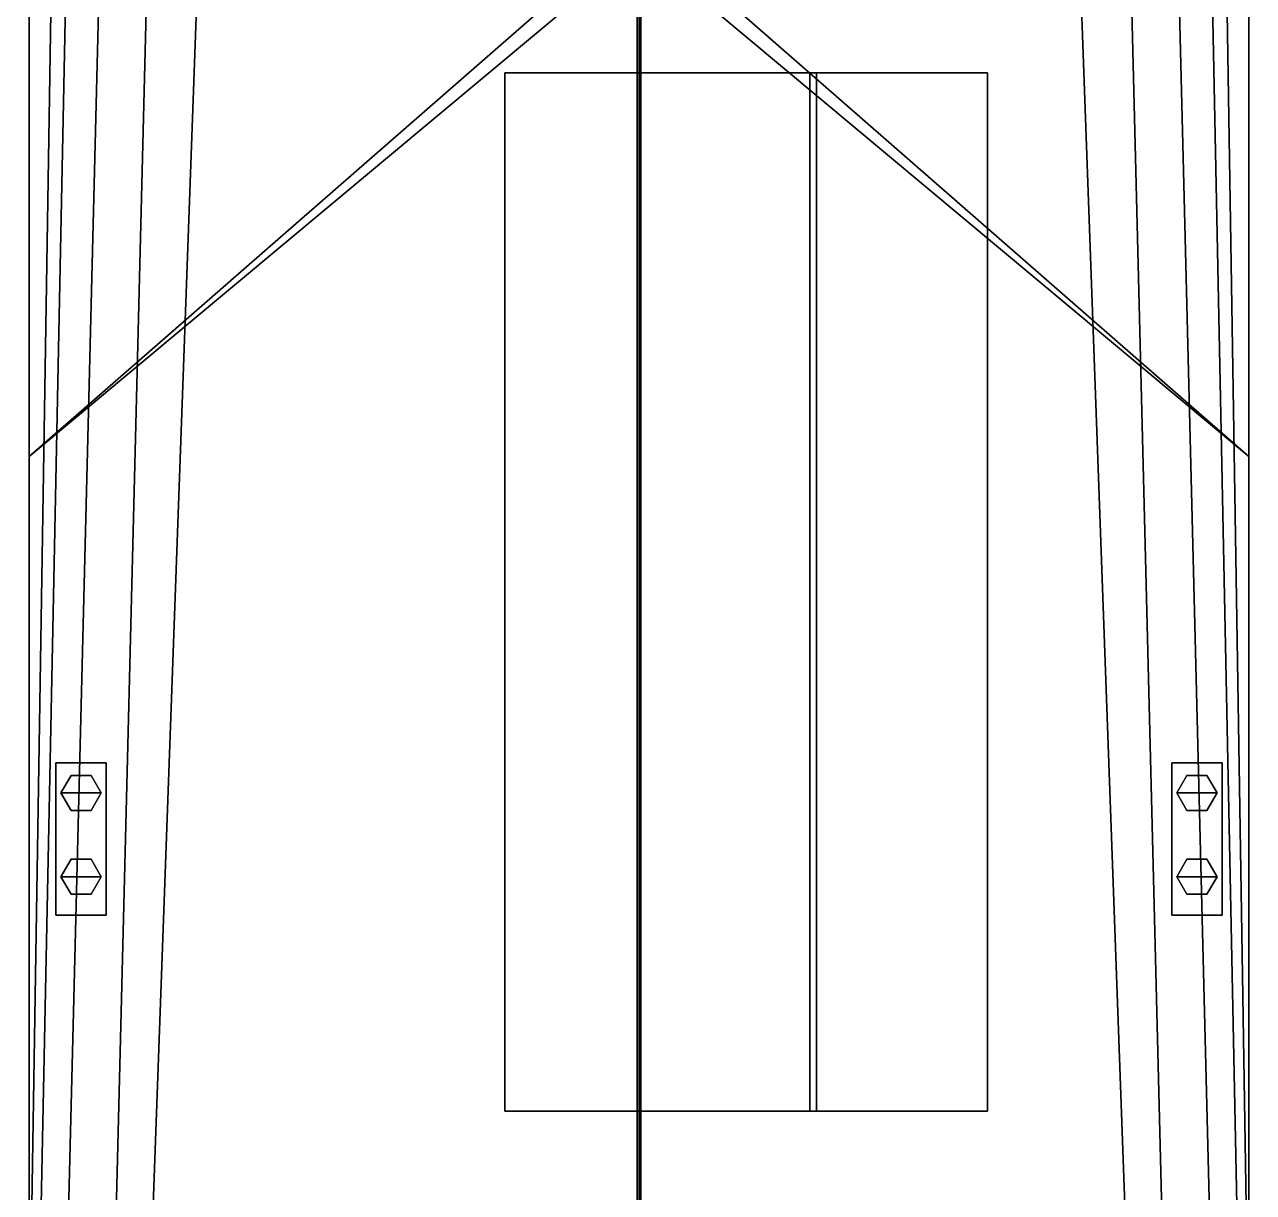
# Model space of a CAD drawing. Header units: millimetres. Extents: x -3.7 to 3.7, y -34 to 38.
# Drawn here: x -3.67 to 3.67, y 4.66 to 11.64 of the extents above; entities that cross this region are included whole.
import ezdxf

# ---------------------------------------------------------------- set-up
doc = ezdxf.new("R2010")
doc.units = ezdxf.units.MM
doc.layers.add('railings', color=3, linetype='Continuous')
doc.layers.add('tumb', color=6, linetype='Continuous')

msp = doc.modelspace()

# ---------------------------------------------------------------- linework, layer by layer
for points in [[(-3.6403, 9.53, 1.64), (-3.6403, 9.53, 1.64), (-3.6403, 12.8, 3.87), (-3.6403, 11.96, 1.64)], [(3.6403, 9.53, 1.64), (3.6403, 9.53, 1.64), (3.6403, 11.96, 1.64), (3.6403, 12.8, 3.87)], [(-3.64, 9.06, 1.88), (0, 12.24, 9.77), (0, 12.24, 9.82), (-3.64, 9.06, 1.94)], [(-3.64, 9.06, 1.94), (0, 12.24, 9.82), (0, 12.24, 9.77), (-3.64, 9.06, 1.88)], [(3.64, 9.06, 1.88), (0, 12.24, 9.77), (0, 12.24, 9.82), (3.64, 9.06, 1.94)], [(3.64, 9.06, 1.94), (0, 12.24, 9.82), (0, 12.24, 9.77), (3.64, 9.06, 1.88)], [(-3.64, 9.06, 1.94), (0, 12.1, 14.5), (0, 12.1, 14.47), (-3.64, 9.06, 1.88)], [(-3.64, 9.06, 1.88), (0, 12.1, 14.47), (0, 12.1, 14.5), (-3.64, 9.06, 1.94)], [(3.64, 9.06, 1.94), (0, 12.1, 14.5), (0, 12.1, 14.47), (3.64, 9.06, 1.88)], [(3.64, 9.06, 1.88), (0, 12.1, 14.47), (0, 12.1, 14.5), (3.64, 9.06, 1.94)], [(-3.6403, 11.96, 1.64), (-3.5056, 11.96, -0.2442), (-3.6672, 1.8385, -1.0553), (-3.6403, 1.8385, 1.64)], [(-3.5056, 11.96, -0.2442), (-3.4195, 11.96, -0.982), (-3.6241, 1.8385, -1.2976), (-3.6672, 1.8385, -1.0553)], [(3.6403, 11.96, 1.64), (-3.6403, 11.96, 1.64), (-3.6403, 1.8385, 1.64), (3.6403, 1.8385, 1.64)], [(-3.4195, 11.96, -0.982), (-3.2202, 11.96, -1.4343), (-3.4733, 1.8385, -1.6153), (-3.6241, 1.8385, -1.2976)], [(-3.2202, 11.96, -1.4343), (-2.9348, 11.96, -1.709), (-3.1879, 1.8385, -1.863), (-3.4733, 1.8385, -1.6153)], [(-2.9348, 11.96, -1.709), (-2.6333, 11.96, -1.8597), (-2.9994, 1.8385, -1.9546), (-3.1879, 1.8385, -1.863)], [(-2.6333, 11.96, -1.8597), (0, 11.96, -2.409), (0, 1.8385, -2.45), (-2.9994, 1.8385, -1.9546)], [(2.9994, 1.8385, -1.9546), (0, 1.8385, -2.45), (0, 11.96, -2.409), (2.6333, 11.96, -1.8597)], [(3.1879, 1.8385, -1.863), (2.9994, 1.8385, -1.9546), (2.6333, 11.96, -1.8597), (2.9348, 11.96, -1.709)], [(3.4733, 1.8385, -1.6153), (3.1879, 1.8385, -1.863), (2.9348, 11.96, -1.709), (3.2202, 11.96, -1.4343)], [(3.6241, 1.8385, -1.2976), (3.4733, 1.8385, -1.6153), (3.2202, 11.96, -1.4343), (3.4195, 11.96, -0.982)], [(3.6672, 1.8385, -1.0553), (3.6241, 1.8385, -1.2976), (3.4195, 11.96, -0.982), (3.5056, 11.96, -0.2442)], [(3.6403, 1.8385, 1.64), (3.6672, 1.8385, -1.0553), (3.5056, 11.96, -0.2442), (3.6403, 11.96, 1.64)], [(-0.01, -8.37, 9.52), (0, -8.37, 9.53), (0, 11.93, 17.71), (-0.01, 11.93, 17.7)], [(0, -8.37, 9.51), (-0.01, -8.37, 9.52), (-0.01, 11.93, 17.7), (0, 11.93, 17.69)], [(0, -8.37, 9.53), (0.01, -8.37, 9.52), (0.01, 11.93, 17.7), (0, 11.93, 17.71)], [(0.01, -8.37, 9.52), (0, -8.37, 9.51), (0, 11.93, 17.69), (0.01, 11.93, 17.7)], [(-0.8, 5.15, 2.15), (-0.8, 11.35, 2.15), (-0.8, 11.35, 1.64), (-0.8, 5.15, 1.64)], [(2.08, 11.35, 1.64), (-0.8, 11.35, 1.64), (-0.8, 11.35, 2.15), (2.08, 11.35, 2.15)], [(0, 11.35, 2.15), (-0.8, 11.35, 2.15), (-0.8, 5.15, 2.15), (0, 5.15, 2.15)], [(1.02, 5.15, 2.66), (1.02, 11.35, 2.66), (0, 11.35, 2.15), (0, 5.15, 2.15)], [(2.08, 11.35, 2.15), (0, 11.35, 2.15), (1.02, 11.35, 2.66), (1.06, 11.35, 2.66)], [(1.06, 11.35, 2.66), (1.02, 11.35, 2.66), (1.02, 5.15, 2.66), (1.06, 5.15, 2.66)], [(2.08, 5.15, 2.15), (2.08, 11.35, 2.15), (1.06, 11.35, 2.66), (1.06, 5.15, 2.66)], [(2.08, 5.15, 1.64), (2.08, 11.35, 1.64), (2.08, 11.35, 2.15), (2.08, 5.15, 2.15)], [(2.08, 5.15, 2.15), (-0.8, 5.15, 2.15), (-0.8, 5.15, 1.64), (2.08, 5.15, 1.64)], [(1.06, 5.15, 2.66), (1.02, 5.15, 2.66), (0, 5.15, 2.15), (2.08, 5.15, 2.15)]]:
    msp.add_3dface(points)
at = {"layer": 'railings'}
for points in [[(-3.64, 11.02, 2.65), (-3.64, 3.05, 2.65), (-3.64, 3.05, 2.68), (-3.64, 11.06, 2.68)], [(-3.64, 11.06, 2.68), (-3.64, 3.05, 2.68), (-3.64, 3.05, 2.65), (-3.64, 11.02, 2.65)], [(3.64, 11.06, 2.68), (3.64, 3.05, 2.68), (3.64, 3.05, 2.65), (3.64, 11.02, 2.65)], [(3.64, 11.02, 2.65), (3.64, 3.05, 2.65), (3.64, 3.05, 2.68), (3.64, 11.06, 2.68)], [(-3.64, 10.33, 2.18), (-3.64, 3.05, 2.18), (-3.64, 3.05, 2.15), (-3.64, 10.28, 2.15)], [(-3.64, 10.28, 2.15), (-3.64, 3.05, 2.15), (-3.64, 3.05, 2.18), (-3.64, 10.33, 2.18)], [(3.64, 10.28, 2.15), (3.64, 3.05, 2.15), (3.64, 3.05, 2.18), (3.64, 10.33, 2.18)], [(3.64, 10.33, 2.18), (3.64, 3.05, 2.18), (3.64, 3.05, 2.15), (3.64, 10.28, 2.15)], [(-3.64, 9.06, 2.65), (-3.64, 9.06, 1.64), (-3.64, 9.03, 1.64), (-3.64, 9.03, 2.65)], [(-3.64, 9.03, 2.65), (-3.64, 9.03, 1.64), (-3.64, 9.06, 1.64), (-3.64, 9.06, 2.65)], [(3.64, 9.03, 2.65), (3.64, 9.03, 1.64), (3.64, 9.06, 1.64), (3.64, 9.06, 2.65)], [(3.64, 9.06, 2.65), (3.64, 9.06, 1.64), (3.64, 9.03, 1.64), (3.64, 9.03, 2.65)], [(-3.64, 7.51, 2.65), (-3.64, 7.51, 1.64), (-3.64, 7.54, 1.64), (-3.64, 7.54, 2.65)], [(-3.64, 7.54, 2.65), (-3.64, 7.54, 1.64), (-3.64, 7.51, 1.64), (-3.64, 7.51, 2.65)], [(3.64, 7.54, 2.65), (3.64, 7.54, 1.64), (3.64, 7.51, 1.64), (3.64, 7.51, 2.65)], [(3.64, 7.51, 2.65), (3.64, 7.51, 1.64), (3.64, 7.54, 1.64), (3.64, 7.54, 2.65)], [(-3.64, 6.05, 2.65), (-3.64, 6.05, 1.64), (-3.64, 6.08, 1.64), (-3.64, 6.08, 2.65)], [(-3.64, 6.08, 2.65), (-3.64, 6.08, 1.64), (-3.64, 6.05, 1.64), (-3.64, 6.05, 2.65)], [(3.64, 6.05, 2.65), (3.64, 6.05, 1.64), (3.64, 6.08, 1.64), (3.64, 6.08, 2.65)], [(3.64, 6.08, 2.65), (3.64, 6.08, 1.64), (3.64, 6.05, 1.64), (3.64, 6.05, 2.65)], [(-3.64, 5.07, 2.65), (-3.64, 5.07, 1.64), (-3.64, 5.04, 1.64), (-3.64, 5.04, 2.65)], [(-3.64, 5.04, 2.65), (-3.64, 5.04, 1.64), (-3.64, 5.07, 1.64), (-3.64, 5.07, 2.65)], [(3.64, 5.07, 2.65), (3.64, 5.07, 1.64), (3.64, 5.04, 1.64), (3.64, 5.04, 2.65)], [(3.64, 5.04, 2.65), (3.64, 5.04, 1.64), (3.64, 5.07, 1.64), (3.64, 5.07, 2.65)]]:
    msp.add_3dface(points, dxfattribs=at)
at = {"layer": 'tumb'}
for points in [[(-3.18, 7.23, 1.64), (-3.48, 7.23, 1.64), (-3.48, 7.23, 1.75), (-3.18, 7.23, 1.75)], [(-3.18, 7.23, 1.75), (-3.48, 7.23, 1.75), (-3.48, 6.32, 1.75), (-3.18, 6.32, 1.75)], [(-3.48, 6.32, 1.75), (-3.48, 7.23, 1.75), (-3.48, 7.23, 1.64), (-3.48, 6.32, 1.64)], [(-3.18, 6.32, 1.64), (-3.18, 7.23, 1.64), (-3.18, 7.23, 1.75), (-3.18, 6.32, 1.75)], [(3.18, 6.32, 1.75), (3.18, 7.23, 1.75), (3.18, 7.23, 1.64), (3.18, 6.32, 1.64)], [(3.48, 7.23, 1.75), (3.18, 7.23, 1.75), (3.18, 6.32, 1.75), (3.48, 6.32, 1.75)], [(3.48, 7.23, 1.64), (3.18, 7.23, 1.64), (3.18, 7.23, 1.75), (3.48, 7.23, 1.75)], [(3.48, 6.32, 1.64), (3.48, 7.23, 1.64), (3.48, 7.23, 1.75), (3.48, 6.32, 1.75)], [(-3.45, 7.05, 2.15), (-3.21, 7.05, 2.15), (-3.27, 7.1539, 2.15), (-3.39, 7.1539, 2.15)], [(-3.39, 7.1539, 1.75), (-3.45, 7.05, 1.75), (-3.45, 7.05, 2.15), (-3.39, 7.1539, 2.15)], [(-3.27, 7.1539, 1.75), (-3.39, 7.1539, 1.75), (-3.39, 7.1539, 2.15), (-3.27, 7.1539, 2.15)], [(-3.21, 7.05, 1.75), (-3.27, 7.1539, 1.75), (-3.27, 7.1539, 2.15), (-3.21, 7.05, 2.15)], [(3.27, 7.1539, 1.75), (3.21, 7.05, 1.75), (3.21, 7.05, 2.15), (3.27, 7.1539, 2.15)], [(3.21, 7.05, 2.15), (3.45, 7.05, 2.15), (3.39, 7.1539, 2.15), (3.27, 7.1539, 2.15)], [(3.39, 7.1539, 1.75), (3.27, 7.1539, 1.75), (3.27, 7.1539, 2.15), (3.39, 7.1539, 2.15)], [(3.45, 7.05, 1.75), (3.39, 7.1539, 1.75), (3.39, 7.1539, 2.15), (3.45, 7.05, 2.15)], [(-3.39, 6.9461, 2.15), (-3.27, 6.9461, 2.15), (-3.21, 7.05, 2.15), (-3.45, 7.05, 2.15)], [(-3.45, 7.05, 1.75), (-3.39, 6.9461, 1.75), (-3.39, 6.9461, 2.15), (-3.45, 7.05, 2.15)], [(-3.27, 6.9461, 1.75), (-3.21, 7.05, 1.75), (-3.21, 7.05, 2.15), (-3.27, 6.9461, 2.15)], [(3.21, 7.05, 1.75), (3.27, 6.9461, 1.75), (3.27, 6.9461, 2.15), (3.21, 7.05, 2.15)], [(3.27, 6.9461, 2.15), (3.39, 6.9461, 2.15), (3.45, 7.05, 2.15), (3.21, 7.05, 2.15)], [(3.39, 6.9461, 1.75), (3.45, 7.05, 1.75), (3.45, 7.05, 2.15), (3.39, 6.9461, 2.15)], [(-3.39, 6.9461, 1.75), (-3.27, 6.9461, 1.75), (-3.27, 6.9461, 2.15), (-3.39, 6.9461, 2.15)], [(3.27, 6.9461, 1.75), (3.39, 6.9461, 1.75), (3.39, 6.9461, 2.15), (3.27, 6.9461, 2.15)], [(-3.45, 6.55, 2.15), (-3.21, 6.55, 2.15), (-3.27, 6.6539, 2.15), (-3.39, 6.6539, 2.15)], [(-3.39, 6.6539, 1.75), (-3.45, 6.55, 1.75), (-3.45, 6.55, 2.15), (-3.39, 6.6539, 2.15)], [(-3.27, 6.6539, 1.75), (-3.39, 6.6539, 1.75), (-3.39, 6.6539, 2.15), (-3.27, 6.6539, 2.15)], [(-3.21, 6.55, 1.75), (-3.27, 6.6539, 1.75), (-3.27, 6.6539, 2.15), (-3.21, 6.55, 2.15)], [(3.27, 6.6539, 1.75), (3.21, 6.55, 1.75), (3.21, 6.55, 2.15), (3.27, 6.6539, 2.15)], [(3.21, 6.55, 2.15), (3.45, 6.55, 2.15), (3.39, 6.6539, 2.15), (3.27, 6.6539, 2.15)], [(3.39, 6.6539, 1.75), (3.27, 6.6539, 1.75), (3.27, 6.6539, 2.15), (3.39, 6.6539, 2.15)], [(3.45, 6.55, 1.75), (3.39, 6.6539, 1.75), (3.39, 6.6539, 2.15), (3.45, 6.55, 2.15)], [(-3.39, 6.4461, 2.15), (-3.27, 6.4461, 2.15), (-3.21, 6.55, 2.15), (-3.45, 6.55, 2.15)], [(-3.45, 6.55, 1.75), (-3.39, 6.4461, 1.75), (-3.39, 6.4461, 2.15), (-3.45, 6.55, 2.15)], [(-3.27, 6.4461, 1.75), (-3.21, 6.55, 1.75), (-3.21, 6.55, 2.15), (-3.27, 6.4461, 2.15)], [(3.21, 6.55, 1.75), (3.27, 6.4461, 1.75), (3.27, 6.4461, 2.15), (3.21, 6.55, 2.15)], [(3.27, 6.4461, 2.15), (3.39, 6.4461, 2.15), (3.45, 6.55, 2.15), (3.21, 6.55, 2.15)], [(3.39, 6.4461, 1.75), (3.45, 6.55, 1.75), (3.45, 6.55, 2.15), (3.39, 6.4461, 2.15)], [(-3.39, 6.4461, 1.75), (-3.27, 6.4461, 1.75), (-3.27, 6.4461, 2.15), (-3.39, 6.4461, 2.15)], [(3.27, 6.4461, 1.75), (3.39, 6.4461, 1.75), (3.39, 6.4461, 2.15), (3.27, 6.4461, 2.15)], [(-3.18, 6.32, 1.75), (-3.48, 6.32, 1.75), (-3.48, 6.32, 1.64), (-3.18, 6.32, 1.64)], [(3.48, 6.32, 1.75), (3.18, 6.32, 1.75), (3.18, 6.32, 1.64), (3.48, 6.32, 1.64)]]:
    msp.add_3dface(points, dxfattribs=at)

doc.saveas('drawing.dxf')
